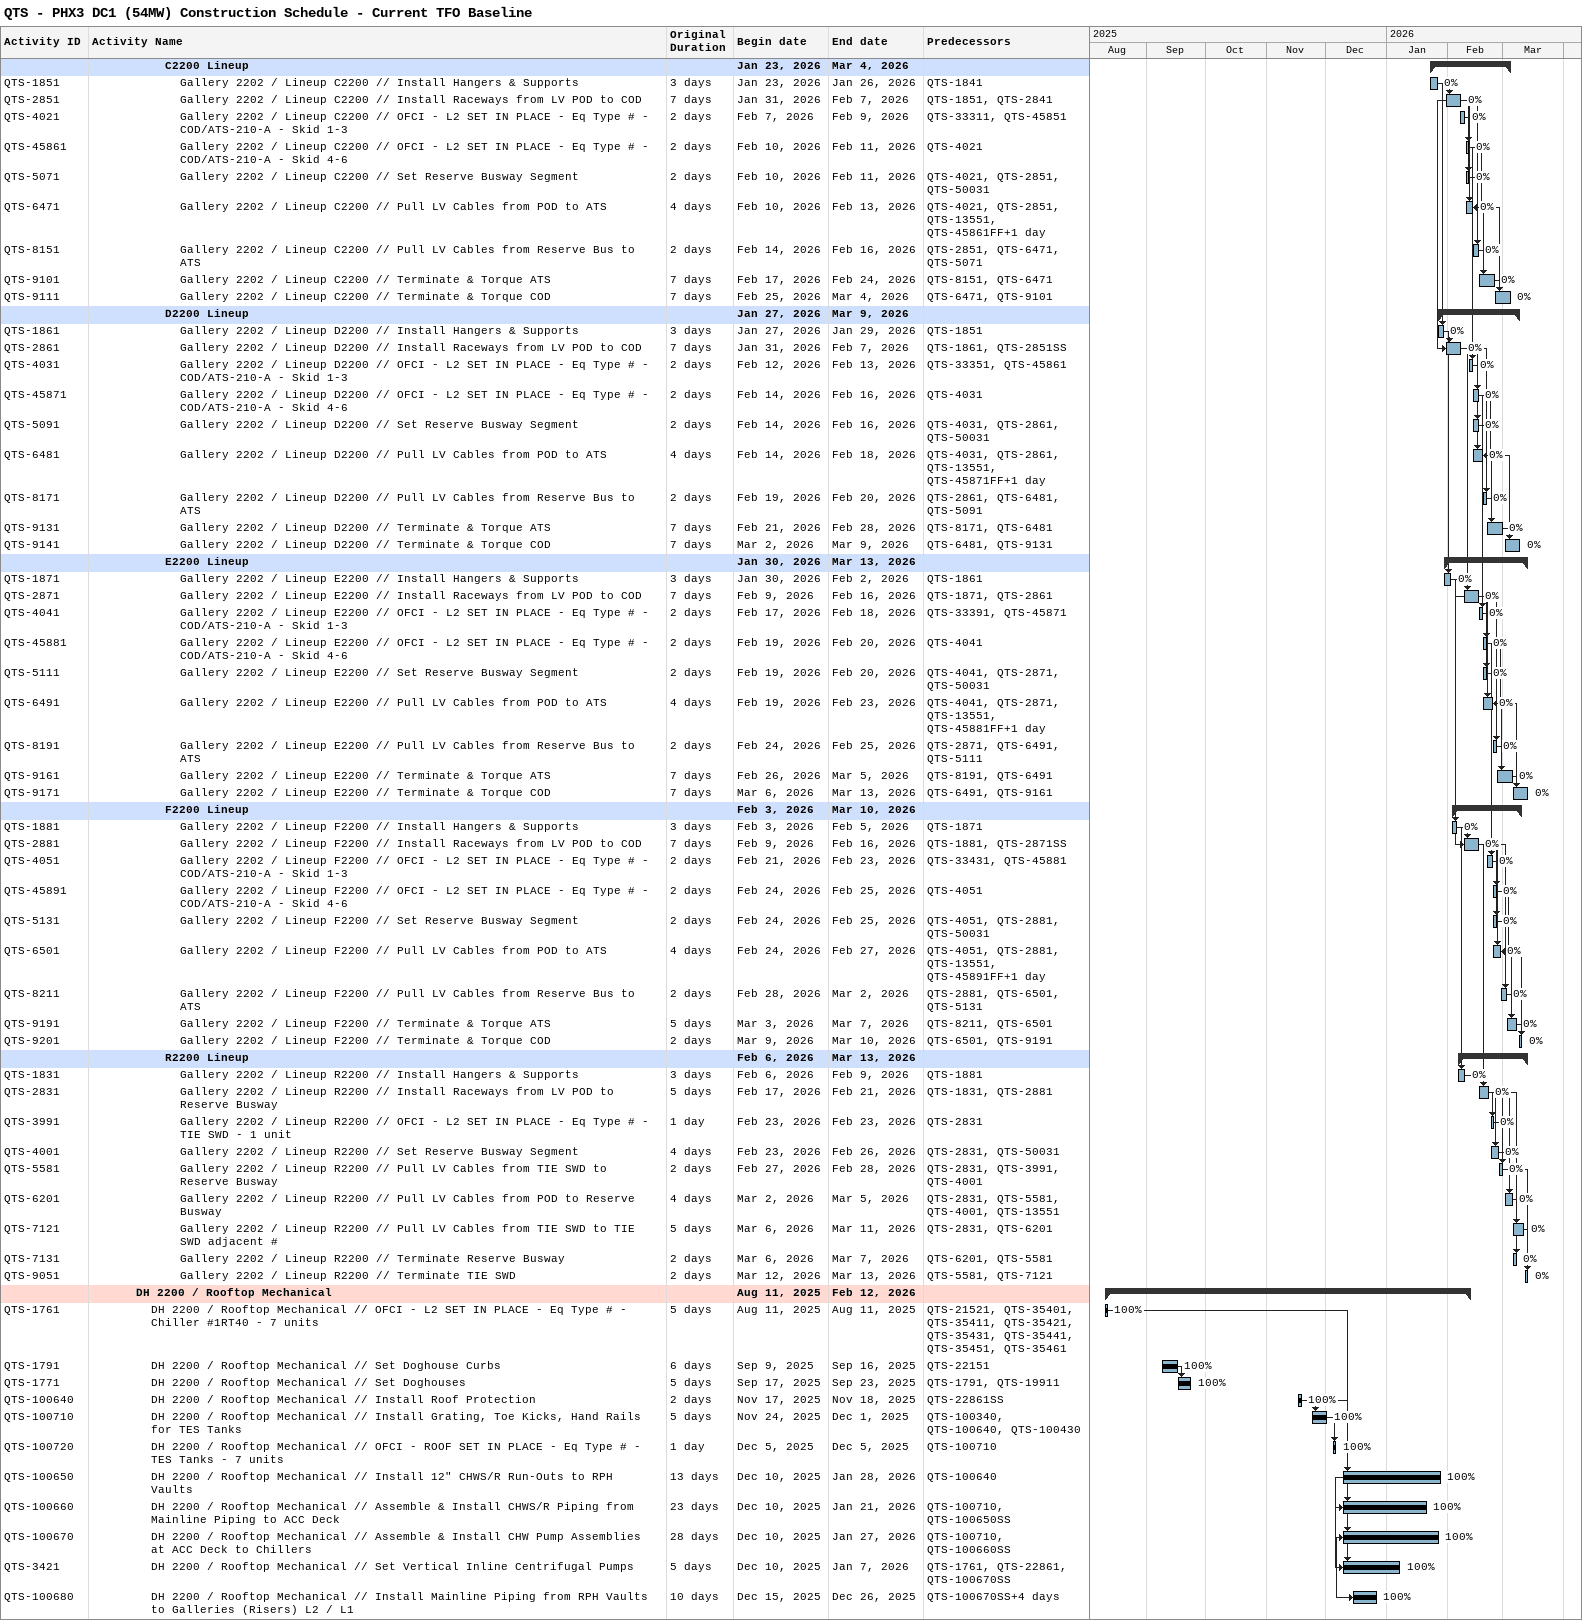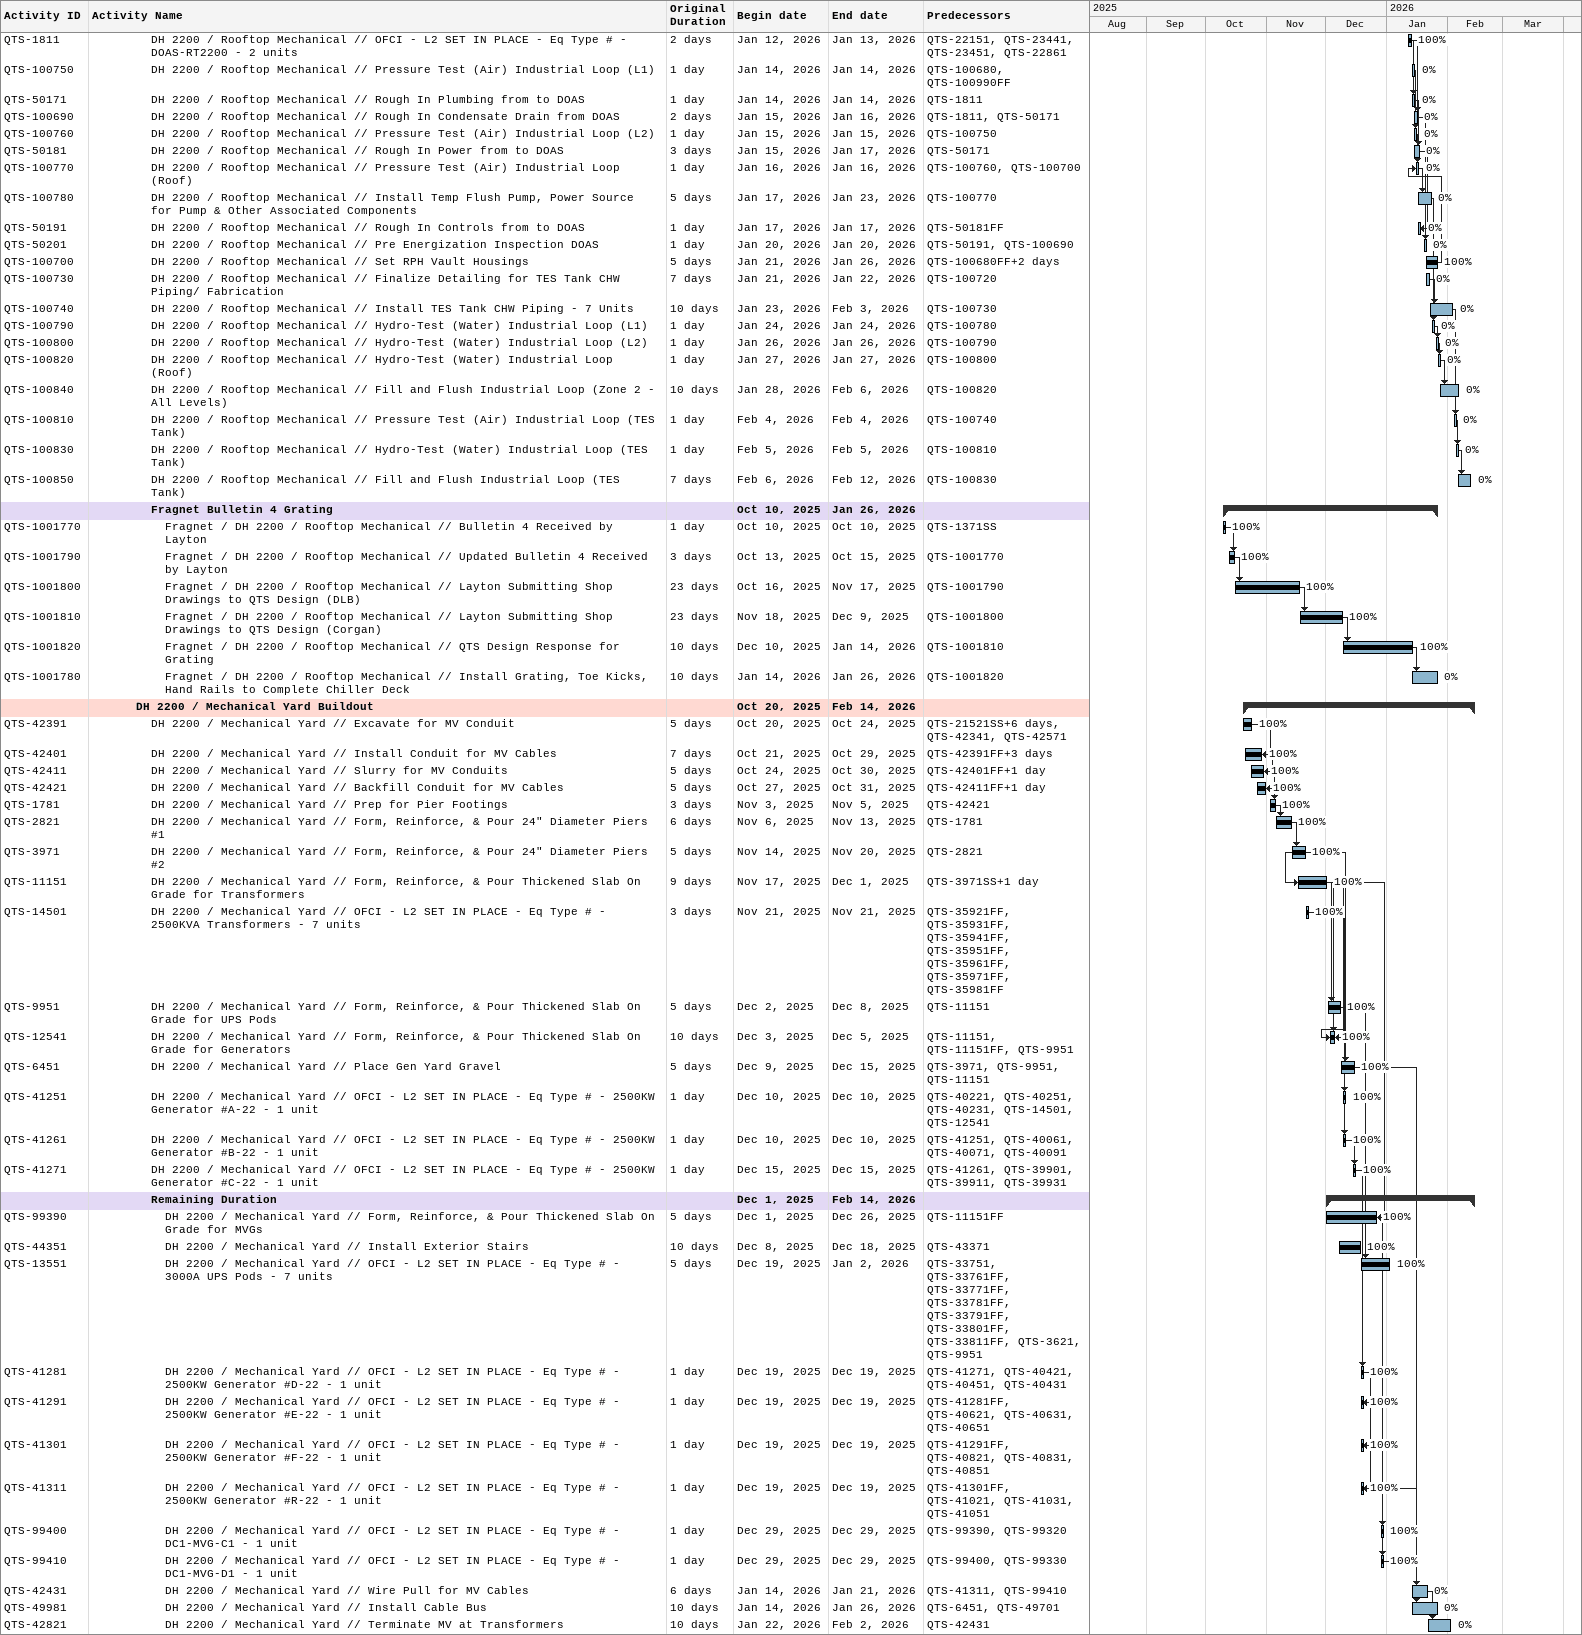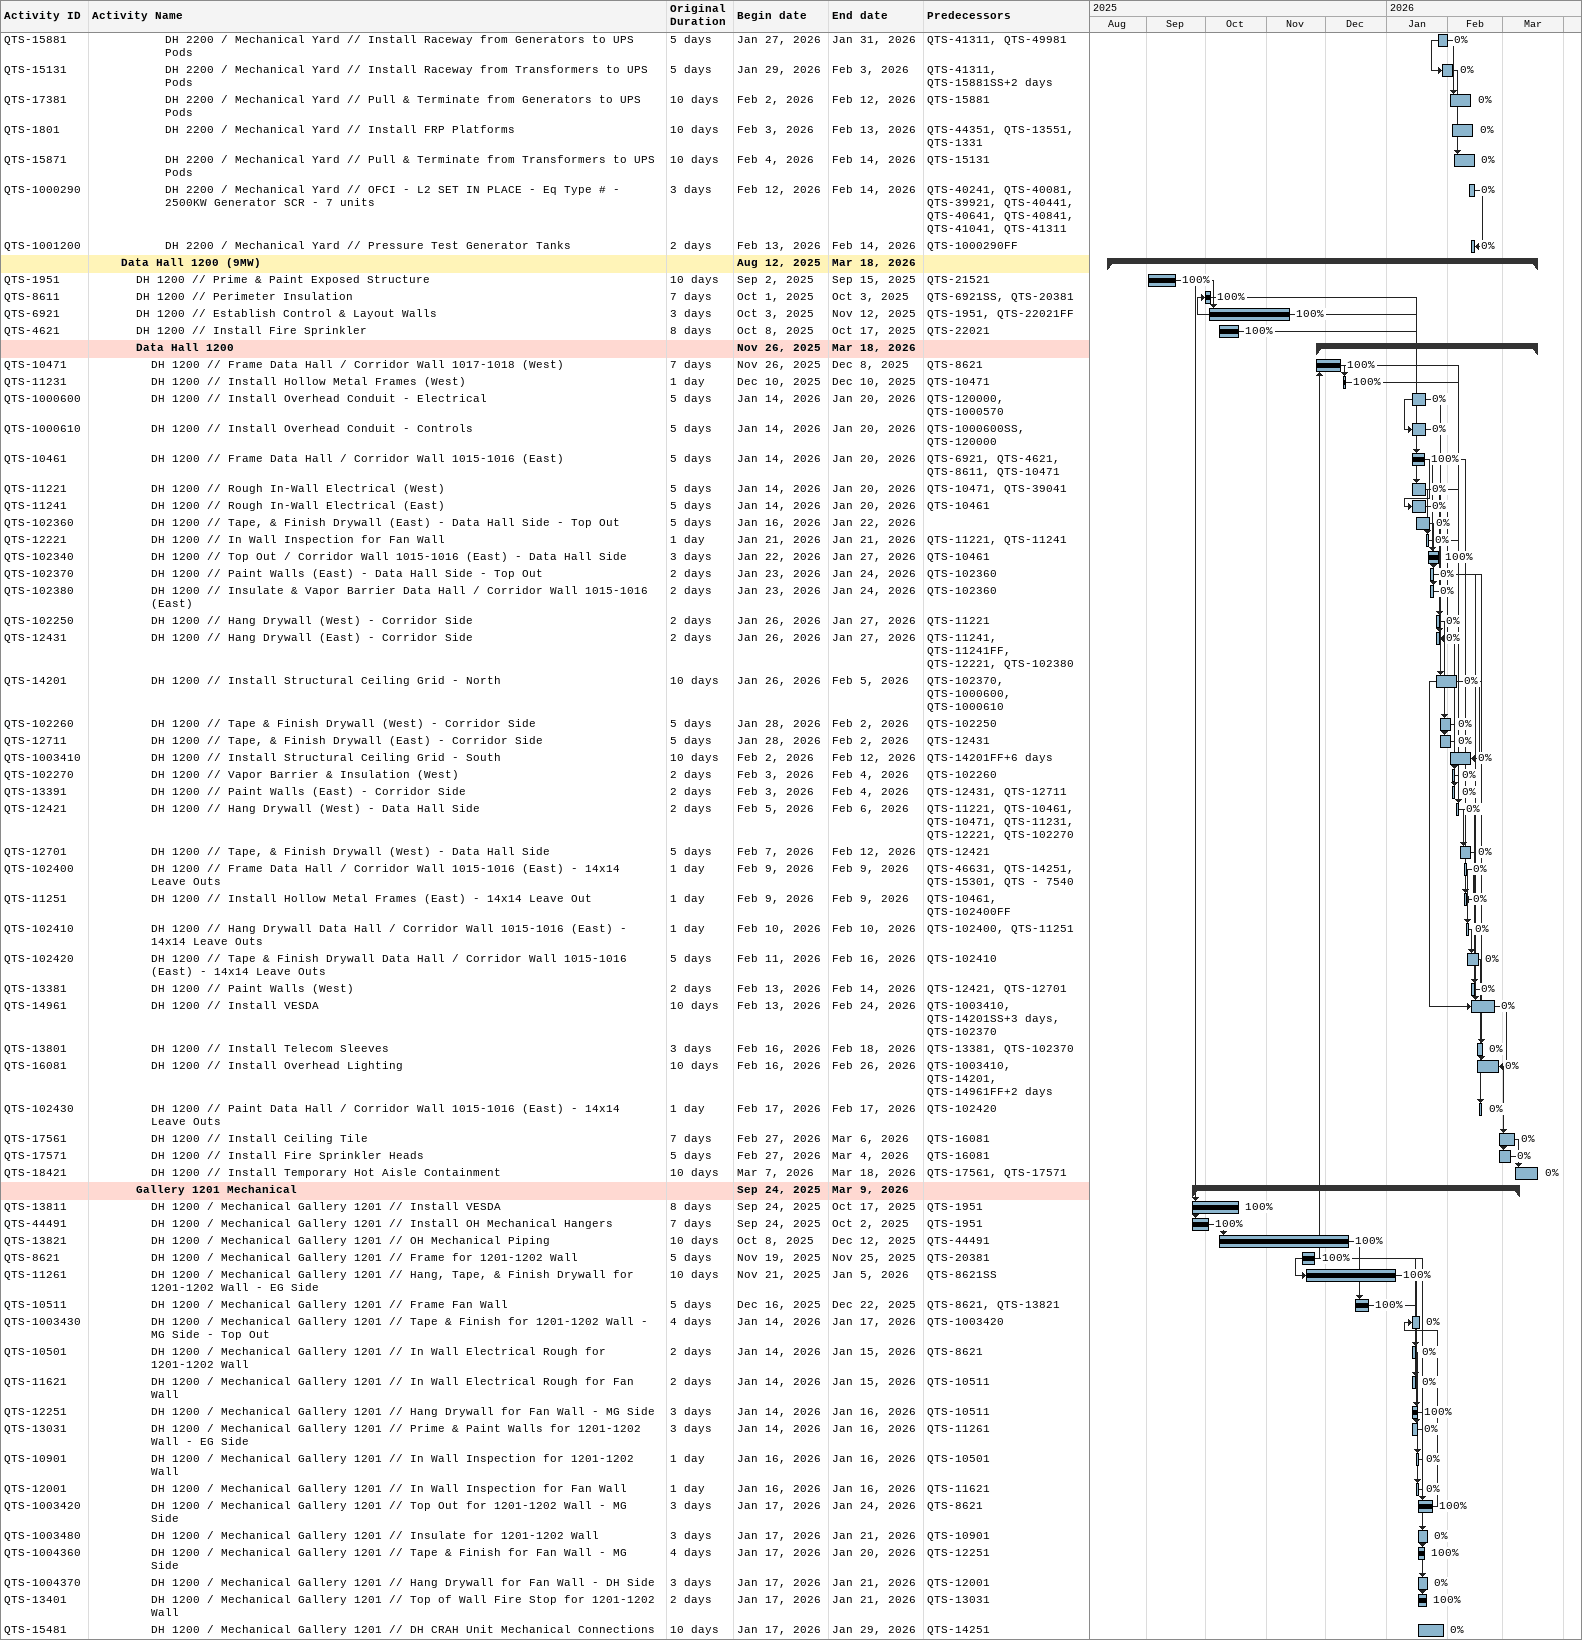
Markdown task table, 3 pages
QTS - PHX3 DC1 (54MW) Construction Schedule - Current TFO Baseline

| ID | Level | Task | Original duration | Start | Finish | Predecessors | % complete |
|---|---|---|---|---|---|---|---|
|  | 6 | **C2200 Lineup** |  | 2026-01-23 | 2026-03-04 |  |  |
| QTS-1851 | 7 | Gallery 2202 / Lineup C2200 // Install Hangers & Supports | 3d | 2026-01-23 | 2026-01-26 | QTS-1841 | 0 |
| QTS-2851 | 7 | Gallery 2202 / Lineup C2200 // Install Raceways from LV POD to COD | 7d | 2026-01-31 | 2026-02-07 | QTS-1851, QTS-2841 | 0 |
| QTS-4021 | 7 | Gallery 2202 / Lineup C2200 // OFCI - L2 SET IN PLACE - Eq Type # - COD/ATS-210-A - Skid 1-3 | 2d | 2026-02-07 | 2026-02-09 | QTS-33311, QTS-45851 | 0 |
| QTS-45861 | 7 | Gallery 2202 / Lineup C2200 // OFCI - L2 SET IN PLACE - Eq Type # - COD/ATS-210-A - Skid 4-6 | 2d | 2026-02-10 | 2026-02-11 | QTS-4021 | 0 |
| QTS-5071 | 7 | Gallery 2202 / Lineup C2200 // Set Reserve Busway Segment | 2d | 2026-02-10 | 2026-02-11 | QTS-4021, QTS-2851, QTS-50031 | 0 |
| QTS-6471 | 7 | Gallery 2202 / Lineup C2200 // Pull LV Cables from POD to ATS | 4d | 2026-02-10 | 2026-02-13 | QTS-4021, QTS-2851, QTS-13551, QTS-45861FF+1d | 0 |
| QTS-8151 | 7 | Gallery 2202 / Lineup C2200 // Pull LV Cables from Reserve Bus to ATS | 2d | 2026-02-14 | 2026-02-16 | QTS-2851, QTS-6471, QTS-5071 | 0 |
| QTS-9101 | 7 | Gallery 2202 / Lineup C2200 // Terminate & Torque ATS | 7d | 2026-02-17 | 2026-02-24 | QTS-8151, QTS-6471 | 0 |
| QTS-9111 | 7 | Gallery 2202 / Lineup C2200 // Terminate & Torque COD | 7d | 2026-02-25 | 2026-03-04 | QTS-6471, QTS-9101 | 0 |
|  | 6 | **D2200 Lineup** |  | 2026-01-27 | 2026-03-09 |  |  |
| QTS-1861 | 7 | Gallery 2202 / Lineup D2200 // Install Hangers & Supports | 3d | 2026-01-27 | 2026-01-29 | QTS-1851 | 0 |
| QTS-2861 | 7 | Gallery 2202 / Lineup D2200 // Install Raceways from LV POD to COD | 7d | 2026-01-31 | 2026-02-07 | QTS-1861, QTS-2851SS | 0 |
| QTS-4031 | 7 | Gallery 2202 / Lineup D2200 // OFCI - L2 SET IN PLACE - Eq Type # - COD/ATS-210-A - Skid 1-3 | 2d | 2026-02-12 | 2026-02-13 | QTS-33351, QTS-45861 | 0 |
| QTS-45871 | 7 | Gallery 2202 / Lineup D2200 // OFCI - L2 SET IN PLACE - Eq Type # - COD/ATS-210-A - Skid 4-6 | 2d | 2026-02-14 | 2026-02-16 | QTS-4031 | 0 |
| QTS-5091 | 7 | Gallery 2202 / Lineup D2200 // Set Reserve Busway Segment | 2d | 2026-02-14 | 2026-02-16 | QTS-4031, QTS-2861, QTS-50031 | 0 |
| QTS-6481 | 7 | Gallery 2202 / Lineup D2200 // Pull LV Cables from POD to ATS | 4d | 2026-02-14 | 2026-02-18 | QTS-4031, QTS-2861, QTS-13551, QTS-45871FF+1d | 0 |
| QTS-8171 | 7 | Gallery 2202 / Lineup D2200 // Pull LV Cables from Reserve Bus to ATS | 2d | 2026-02-19 | 2026-02-20 | QTS-2861, QTS-6481, QTS-5091 | 0 |
| QTS-9131 | 7 | Gallery 2202 / Lineup D2200 // Terminate & Torque ATS | 7d | 2026-02-21 | 2026-02-28 | QTS-8171, QTS-6481 | 0 |
| QTS-9141 | 7 | Gallery 2202 / Lineup D2200 // Terminate & Torque COD | 7d | 2026-03-02 | 2026-03-09 | QTS-6481, QTS-9131 | 0 |
|  | 6 | **E2200 Lineup** |  | 2026-01-30 | 2026-03-13 |  |  |
| QTS-1871 | 7 | Gallery 2202 / Lineup E2200 // Install Hangers & Supports | 3d | 2026-01-30 | 2026-02-02 | QTS-1861 | 0 |
| QTS-2871 | 7 | Gallery 2202 / Lineup E2200 // Install Raceways from LV POD to COD | 7d | 2026-02-09 | 2026-02-16 | QTS-1871, QTS-2861 | 0 |
| QTS-4041 | 7 | Gallery 2202 / Lineup E2200 // OFCI - L2 SET IN PLACE - Eq Type # - COD/ATS-210-A - Skid 1-3 | 2d | 2026-02-17 | 2026-02-18 | QTS-33391, QTS-45871 | 0 |
| QTS-45881 | 7 | Gallery 2202 / Lineup E2200 // OFCI - L2 SET IN PLACE - Eq Type # - COD/ATS-210-A - Skid 4-6 | 2d | 2026-02-19 | 2026-02-20 | QTS-4041 | 0 |
| QTS-5111 | 7 | Gallery 2202 / Lineup E2200 // Set Reserve Busway Segment | 2d | 2026-02-19 | 2026-02-20 | QTS-4041, QTS-2871, QTS-50031 | 0 |
| QTS-6491 | 7 | Gallery 2202 / Lineup E2200 // Pull LV Cables from POD to ATS | 4d | 2026-02-19 | 2026-02-23 | QTS-4041, QTS-2871, QTS-13551, QTS-45881FF+1d | 0 |
| QTS-8191 | 7 | Gallery 2202 / Lineup E2200 // Pull LV Cables from Reserve Bus to ATS | 2d | 2026-02-24 | 2026-02-25 | QTS-2871, QTS-6491, QTS-5111 | 0 |
| QTS-9161 | 7 | Gallery 2202 / Lineup E2200 // Terminate & Torque ATS | 7d | 2026-02-26 | 2026-03-05 | QTS-8191, QTS-6491 | 0 |
| QTS-9171 | 7 | Gallery 2202 / Lineup E2200 // Terminate & Torque COD | 7d | 2026-03-06 | 2026-03-13 | QTS-6491, QTS-9161 | 0 |
|  | 6 | **F2200 Lineup** |  | 2026-02-03 | 2026-03-10 |  |  |
| QTS-1881 | 7 | Gallery 2202 / Lineup F2200 // Install Hangers & Supports | 3d | 2026-02-03 | 2026-02-05 | QTS-1871 | 0 |
| QTS-2881 | 7 | Gallery 2202 / Lineup F2200 // Install Raceways from LV POD to COD | 7d | 2026-02-09 | 2026-02-16 | QTS-1881, QTS-2871SS | 0 |
| QTS-4051 | 7 | Gallery 2202 / Lineup F2200 // OFCI - L2 SET IN PLACE - Eq Type # - COD/ATS-210-A - Skid 1-3 | 2d | 2026-02-21 | 2026-02-23 | QTS-33431, QTS-45881 | 0 |
| QTS-45891 | 7 | Gallery 2202 / Lineup F2200 // OFCI - L2 SET IN PLACE - Eq Type # - COD/ATS-210-A - Skid 4-6 | 2d | 2026-02-24 | 2026-02-25 | QTS-4051 | 0 |
| QTS-5131 | 7 | Gallery 2202 / Lineup F2200 // Set Reserve Busway Segment | 2d | 2026-02-24 | 2026-02-25 | QTS-4051, QTS-2881, QTS-50031 | 0 |
| QTS-6501 | 7 | Gallery 2202 / Lineup F2200 // Pull LV Cables from POD to ATS | 4d | 2026-02-24 | 2026-02-27 | QTS-4051, QTS-2881, QTS-13551, QTS-45891FF+1d | 0 |
| QTS-8211 | 7 | Gallery 2202 / Lineup F2200 // Pull LV Cables from Reserve Bus to ATS | 2d | 2026-02-28 | 2026-03-02 | QTS-2881, QTS-6501, QTS-5131 | 0 |
| QTS-9191 | 7 | Gallery 2202 / Lineup F2200 // Terminate & Torque ATS | 5d | 2026-03-03 | 2026-03-07 | QTS-8211, QTS-6501 | 0 |
| QTS-9201 | 7 | Gallery 2202 / Lineup F2200 // Terminate & Torque COD | 2d | 2026-03-09 | 2026-03-10 | QTS-6501, QTS-9191 | 0 |
|  | 6 | **R2200 Lineup** |  | 2026-02-06 | 2026-03-13 |  |  |
| QTS-1831 | 7 | Gallery 2202 / Lineup R2200 // Install Hangers & Supports | 3d | 2026-02-06 | 2026-02-09 | QTS-1881 | 0 |
| QTS-2831 | 7 | Gallery 2202 / Lineup R2200 // Install Raceways from LV POD to Reserve Busway | 5d | 2026-02-17 | 2026-02-21 | QTS-1831, QTS-2881 | 0 |
| QTS-3991 | 7 | Gallery 2202 / Lineup R2200 // OFCI - L2 SET IN PLACE - Eq Type # - TIE SWD - 1 unit | 1d | 2026-02-23 | 2026-02-23 | QTS-2831 | 0 |
| QTS-4001 | 7 | Gallery 2202 / Lineup R2200 // Set Reserve Busway Segment | 4d | 2026-02-23 | 2026-02-26 | QTS-2831, QTS-50031 | 0 |
| QTS-5581 | 7 | Gallery 2202 / Lineup R2200 // Pull LV Cables from TIE SWD to Reserve Busway | 2d | 2026-02-27 | 2026-02-28 | QTS-2831, QTS-3991, QTS-4001 | 0 |
| QTS-6201 | 7 | Gallery 2202 / Lineup R2200 // Pull LV Cables from POD to Reserve Busway | 4d | 2026-03-02 | 2026-03-05 | QTS-2831, QTS-5581, QTS-4001, QTS-13551 | 0 |
| QTS-7121 | 7 | Gallery 2202 / Lineup R2200 // Pull LV Cables from TIE SWD to TIE SWD adjacent # | 5d | 2026-03-06 | 2026-03-11 | QTS-2831, QTS-6201 | 0 |
| QTS-7131 | 7 | Gallery 2202 / Lineup R2200 // Terminate Reserve Busway | 2d | 2026-03-06 | 2026-03-07 | QTS-6201, QTS-5581 | 0 |
| QTS-9051 | 7 | Gallery 2202 / Lineup R2200 // Terminate TIE SWD | 2d | 2026-03-12 | 2026-03-13 | QTS-5581, QTS-7121 | 0 |
|  | 4 | **DH 2200 / Rooftop Mechanical** |  | 2025-08-11 | 2026-02-12 |  |  |
| QTS-1761 | 5 | DH 2200 / Rooftop Mechanical // OFCI - L2 SET IN PLACE - Eq Type # - Chiller #1RT40 - 7 units | 5d | 2025-08-11 | 2025-08-11 | QTS-21521, QTS-35401, QTS-35411, QTS-35421, QTS-35431, QTS-35441, QTS-35451, QTS-35461 | 100 |
| QTS-1791 | 5 | DH 2200 / Rooftop Mechanical // Set Doghouse Curbs | 6d | 2025-09-09 | 2025-09-16 | QTS-22151 | 100 |
| QTS-1771 | 5 | DH 2200 / Rooftop Mechanical // Set Doghouses | 5d | 2025-09-17 | 2025-09-23 | QTS-1791, QTS-19911 | 100 |
| QTS-100640 | 5 | DH 2200 / Rooftop Mechanical // Install Roof Protection | 2d | 2025-11-17 | 2025-11-18 | QTS-22861SS | 100 |
| QTS-100710 | 5 | DH 2200 / Rooftop Mechanical // Install Grating, Toe Kicks, Hand Rails for TES Tanks | 5d | 2025-11-24 | 2025-12-01 | QTS-100340, QTS-100640, QTS-100430 | 100 |
| QTS-100720 | 5 | DH 2200 / Rooftop Mechanical // OFCI - ROOF SET IN PLACE - Eq Type # - TES Tanks - 7 units | 1d | 2025-12-05 | 2025-12-05 | QTS-100710 | 100 |
| QTS-100650 | 5 | DH 2200 / Rooftop Mechanical // Install 12" CHWS/R Run-Outs to RPH Vaults | 13d | 2025-12-10 | 2026-01-28 | QTS-100640 | 100 |
| QTS-100660 | 5 | DH 2200 / Rooftop Mechanical // Assemble & Install CHWS/R Piping from Mainline Piping to ACC Deck | 23d | 2025-12-10 | 2026-01-21 | QTS-100710, QTS-100650SS | 100 |
| QTS-100670 | 5 | DH 2200 / Rooftop Mechanical // Assemble & Install CHW Pump Assemblies at ACC Deck to Chillers | 28d | 2025-12-10 | 2026-01-27 | QTS-100710, QTS-100660SS | 100 |
| QTS-3421 | 5 | DH 2200 / Rooftop Mechanical // Set Vertical Inline Centrifugal Pumps | 5d | 2025-12-10 | 2026-01-07 | QTS-1761, QTS-22861, QTS-100670SS | 100 |
| QTS-100680 | 5 | DH 2200 / Rooftop Mechanical // Install Mainline Piping from RPH Vaults to Galleries (Risers) L2 / L1 | 10d | 2025-12-15 | 2025-12-26 | QTS-100670SS+4d | 100 |
| QTS-1811 | 5 | DH 2200 / Rooftop Mechanical // OFCI - L2 SET IN PLACE - Eq Type # - DOAS-RT2200 - 2 units | 2d | 2026-01-12 | 2026-01-13 | QTS-22151, QTS-23441, QTS-23451, QTS-22861 | 100 |
| QTS-100750 | 5 | DH 2200 / Rooftop Mechanical // Pressure Test (Air) Industrial Loop (L1) | 1d | 2026-01-14 | 2026-01-14 | QTS-100680, QTS-100990FF | 0 |
| QTS-50171 | 5 | DH 2200 / Rooftop Mechanical // Rough In Plumbing from to DOAS | 1d | 2026-01-14 | 2026-01-14 | QTS-1811 | 0 |
| QTS-100690 | 5 | DH 2200 / Rooftop Mechanical // Rough In Condensate Drain from DOAS | 2d | 2026-01-15 | 2026-01-16 | QTS-1811, QTS-50171 | 0 |
| QTS-100760 | 5 | DH 2200 / Rooftop Mechanical // Pressure Test (Air) Industrial Loop (L2) | 1d | 2026-01-15 | 2026-01-15 | QTS-100750 | 0 |
| QTS-50181 | 5 | DH 2200 / Rooftop Mechanical // Rough In Power from to DOAS | 3d | 2026-01-15 | 2026-01-17 | QTS-50171 | 0 |
| QTS-100770 | 5 | DH 2200 / Rooftop Mechanical // Pressure Test (Air) Industrial Loop (Roof) | 1d | 2026-01-16 | 2026-01-16 | QTS-100760, QTS-100700 | 0 |
| QTS-100780 | 5 | DH 2200 / Rooftop Mechanical // Install Temp Flush Pump, Power Source for Pump & Other Associated Components | 5d | 2026-01-17 | 2026-01-23 | QTS-100770 | 0 |
| QTS-50191 | 5 | DH 2200 / Rooftop Mechanical // Rough In Controls from to DOAS | 1d | 2026-01-17 | 2026-01-17 | QTS-50181FF | 0 |
| QTS-50201 | 5 | DH 2200 / Rooftop Mechanical // Pre Energization Inspection DOAS | 1d | 2026-01-20 | 2026-01-20 | QTS-50191, QTS-100690 | 0 |
| QTS-100700 | 5 | DH 2200 / Rooftop Mechanical // Set RPH Vault Housings | 5d | 2026-01-21 | 2026-01-26 | QTS-100680FF+2d | 100 |
| QTS-100730 | 5 | DH 2200 / Rooftop Mechanical // Finalize Detailing for TES Tank CHW Piping/ Fabrication | 7d | 2026-01-21 | 2026-01-22 | QTS-100720 | 0 |
| QTS-100740 | 5 | DH 2200 / Rooftop Mechanical // Install TES Tank CHW Piping - 7 Units | 10d | 2026-01-23 | 2026-02-03 | QTS-100730 | 0 |
| QTS-100790 | 5 | DH 2200 / Rooftop Mechanical // Hydro-Test (Water) Industrial Loop (L1) | 1d | 2026-01-24 | 2026-01-24 | QTS-100780 | 0 |
| QTS-100800 | 5 | DH 2200 / Rooftop Mechanical // Hydro-Test (Water) Industrial Loop (L2) | 1d | 2026-01-26 | 2026-01-26 | QTS-100790 | 0 |
| QTS-100820 | 5 | DH 2200 / Rooftop Mechanical // Hydro-Test (Water) Industrial Loop (Roof) | 1d | 2026-01-27 | 2026-01-27 | QTS-100800 | 0 |
| QTS-100840 | 5 | DH 2200 / Rooftop Mechanical // Fill and Flush Industrial Loop (Zone 2 - All Levels) | 10d | 2026-01-28 | 2026-02-06 | QTS-100820 | 0 |
| QTS-100810 | 5 | DH 2200 / Rooftop Mechanical // Pressure Test (Air) Industrial Loop (TES Tank) | 1d | 2026-02-04 | 2026-02-04 | QTS-100740 | 0 |
| QTS-100830 | 5 | DH 2200 / Rooftop Mechanical // Hydro-Test (Water) Industrial Loop (TES Tank) | 1d | 2026-02-05 | 2026-02-05 | QTS-100810 | 0 |
| QTS-100850 | 5 | DH 2200 / Rooftop Mechanical // Fill and Flush Industrial Loop (TES Tank) | 7d | 2026-02-06 | 2026-02-12 | QTS-100830 | 0 |
|  | 5 | **Fragnet Bulletin 4 Grating** |  | 2025-10-10 | 2026-01-26 |  |  |
| QTS-1001770 | 6 | Fragnet / DH 2200 / Rooftop Mechanical // Bulletin 4 Received by Layton | 1d | 2025-10-10 | 2025-10-10 | QTS-1371SS | 100 |
| QTS-1001790 | 6 | Fragnet / DH 2200 / Rooftop Mechanical // Updated Bulletin 4 Received by Layton | 3d | 2025-10-13 | 2025-10-15 | QTS-1001770 | 100 |
| QTS-1001800 | 6 | Fragnet / DH 2200 / Rooftop Mechanical // Layton Submitting Shop Drawings to QTS Design (DLB) | 23d | 2025-10-16 | 2025-11-17 | QTS-1001790 | 100 |
| QTS-1001810 | 6 | Fragnet / DH 2200 / Rooftop Mechanical // Layton Submitting Shop Drawings to QTS Design (Corgan) | 23d | 2025-11-18 | 2025-12-09 | QTS-1001800 | 100 |
| QTS-1001820 | 6 | Fragnet / DH 2200 / Rooftop Mechanical // QTS Design Response for Grating | 10d | 2025-12-10 | 2026-01-14 | QTS-1001810 | 100 |
| QTS-1001780 | 6 | Fragnet / DH 2200 / Rooftop Mechanical // Install Grating, Toe Kicks, Hand Rails to Complete Chiller Deck | 10d | 2026-01-14 | 2026-01-26 | QTS-1001820 | 0 |
|  | 4 | **DH 2200 / Mechanical Yard Buildout** |  | 2025-10-20 | 2026-02-14 |  |  |
| QTS-42391 | 5 | DH 2200 / Mechanical Yard // Excavate for MV Conduit | 5d | 2025-10-20 | 2025-10-24 | QTS-21521SS+6d, QTS-42341, QTS-42571 | 100 |
| QTS-42401 | 5 | DH 2200 / Mechanical Yard // Install Conduit for MV Cables | 7d | 2025-10-21 | 2025-10-29 | QTS-42391FF+3d | 100 |
| QTS-42411 | 5 | DH 2200 / Mechanical Yard // Slurry for MV Conduits | 5d | 2025-10-24 | 2025-10-30 | QTS-42401FF+1d | 100 |
| QTS-42421 | 5 | DH 2200 / Mechanical Yard // Backfill Conduit for MV Cables | 5d | 2025-10-27 | 2025-10-31 | QTS-42411FF+1d | 100 |
| QTS-1781 | 5 | DH 2200 / Mechanical Yard // Prep for Pier Footings | 3d | 2025-11-03 | 2025-11-05 | QTS-42421 | 100 |
| QTS-2821 | 5 | DH 2200 / Mechanical Yard // Form, Reinforce, & Pour 24" Diameter Piers #1 | 6d | 2025-11-06 | 2025-11-13 | QTS-1781 | 100 |
| QTS-3971 | 5 | DH 2200 / Mechanical Yard // Form, Reinforce, & Pour 24" Diameter Piers #2 | 5d | 2025-11-14 | 2025-11-20 | QTS-2821 | 100 |
| QTS-11151 | 5 | DH 2200 / Mechanical Yard // Form, Reinforce, & Pour Thickened Slab On Grade for Transformers | 9d | 2025-11-17 | 2025-12-01 | QTS-3971SS+1d | 100 |
| QTS-14501 | 5 | DH 2200 / Mechanical Yard // OFCI - L2 SET IN PLACE - Eq Type # - 2500KVA Transformers - 7 units | 3d | 2025-11-21 | 2025-11-21 | QTS-35921FF, QTS-35931FF, QTS-35941FF, QTS-35951FF, QTS-35961FF, QTS-35971FF, QTS-35981FF | 100 |
| QTS-9951 | 5 | DH 2200 / Mechanical Yard // Form, Reinforce, & Pour Thickened Slab On Grade for UPS Pods | 5d | 2025-12-02 | 2025-12-08 | QTS-11151 | 100 |
| QTS-12541 | 5 | DH 2200 / Mechanical Yard // Form, Reinforce, & Pour Thickened Slab On Grade for Generators | 10d | 2025-12-03 | 2025-12-05 | QTS-11151, QTS-11151FF, QTS-9951 | 100 |
| QTS-6451 | 5 | DH 2200 / Mechanical Yard // Place Gen Yard Gravel | 5d | 2025-12-09 | 2025-12-15 | QTS-3971, QTS-9951, QTS-11151 | 100 |
| QTS-41251 | 5 | DH 2200 / Mechanical Yard // OFCI - L2 SET IN PLACE - Eq Type # - 2500KW Generator #A-22 - 1 unit | 1d | 2025-12-10 | 2025-12-10 | QTS-40221, QTS-40251, QTS-40231, QTS-14501, QTS-12541 | 100 |
| QTS-41261 | 5 | DH 2200 / Mechanical Yard // OFCI - L2 SET IN PLACE - Eq Type # - 2500KW Generator #B-22 - 1 unit | 1d | 2025-12-10 | 2025-12-10 | QTS-41251, QTS-40061, QTS-40071, QTS-40091 | 100 |
| QTS-41271 | 5 | DH 2200 / Mechanical Yard // OFCI - L2 SET IN PLACE - Eq Type # - 2500KW Generator #C-22 - 1 unit | 1d | 2025-12-15 | 2025-12-15 | QTS-41261, QTS-39901, QTS-39911, QTS-39931 | 100 |
|  | 5 | **Remaining Duration** |  | 2025-12-01 | 2026-02-14 |  |  |
| QTS-99390 | 6 | DH 2200 / Mechanical Yard // Form, Reinforce, & Pour Thickened Slab On Grade for MVGs | 5d | 2025-12-01 | 2025-12-26 | QTS-11151FF | 100 |
| QTS-44351 | 6 | DH 2200 / Mechanical Yard // Install Exterior Stairs | 10d | 2025-12-08 | 2025-12-18 | QTS-43371 | 100 |
| QTS-13551 | 6 | DH 2200 / Mechanical Yard // OFCI - L2 SET IN PLACE - Eq Type # - 3000A UPS Pods - 7 units | 5d | 2025-12-19 | 2026-01-02 | QTS-33751, QTS-33761FF, QTS-33771FF, QTS-33781FF, QTS-33791FF, QTS-33801FF, QTS-33811FF, QTS-3621, QTS-9951 | 100 |
| QTS-41281 | 6 | DH 2200 / Mechanical Yard // OFCI - L2 SET IN PLACE - Eq Type # - 2500KW Generator #D-22 - 1 unit | 1d | 2025-12-19 | 2025-12-19 | QTS-41271, QTS-40421, QTS-40451, QTS-40431 | 100 |
| QTS-41291 | 6 | DH 2200 / Mechanical Yard // OFCI - L2 SET IN PLACE - Eq Type # - 2500KW Generator #E-22 - 1 unit | 1d | 2025-12-19 | 2025-12-19 | QTS-41281FF, QTS-40621, QTS-40631, QTS-40651 | 100 |
| QTS-41301 | 6 | DH 2200 / Mechanical Yard // OFCI - L2 SET IN PLACE - Eq Type # - 2500KW Generator #F-22 - 1 unit | 1d | 2025-12-19 | 2025-12-19 | QTS-41291FF, QTS-40821, QTS-40831, QTS-40851 | 100 |
| QTS-41311 | 6 | DH 2200 / Mechanical Yard // OFCI - L2 SET IN PLACE - Eq Type # - 2500KW Generator #R-22 - 1 unit | 1d | 2025-12-19 | 2025-12-19 | QTS-41301FF, QTS-41021, QTS-41031, QTS-41051 | 100 |
| QTS-99400 | 6 | DH 2200 / Mechanical Yard // OFCI - L2 SET IN PLACE - Eq Type # - DC1-MVG-C1 - 1 unit | 1d | 2025-12-29 | 2025-12-29 | QTS-99390, QTS-99320 | 100 |
| QTS-99410 | 6 | DH 2200 / Mechanical Yard // OFCI - L2 SET IN PLACE - Eq Type # - DC1-MVG-D1 - 1 unit | 1d | 2025-12-29 | 2025-12-29 | QTS-99400, QTS-99330 | 100 |
| QTS-42431 | 6 | DH 2200 / Mechanical Yard // Wire Pull for MV Cables | 6d | 2026-01-14 | 2026-01-21 | QTS-41311, QTS-99410 | 0 |
| QTS-49981 | 6 | DH 2200 / Mechanical Yard // Install Cable Bus | 10d | 2026-01-14 | 2026-01-26 | QTS-6451, QTS-49701 | 0 |
| QTS-42821 | 6 | DH 2200 / Mechanical Yard // Terminate MV at Transformers | 10d | 2026-01-22 | 2026-02-02 | QTS-42431 | 0 |
| QTS-15881 | 6 | DH 2200 / Mechanical Yard // Install Raceway from Generators to UPS Pods | 5d | 2026-01-27 | 2026-01-31 | QTS-41311, QTS-49981 | 0 |
| QTS-15131 | 6 | DH 2200 / Mechanical Yard // Install Raceway from Transformers to UPS Pods | 5d | 2026-01-29 | 2026-02-03 | QTS-41311, QTS-15881SS+2d | 0 |
| QTS-17381 | 6 | DH 2200 / Mechanical Yard // Pull & Terminate from Generators to UPS Pods | 10d | 2026-02-02 | 2026-02-12 | QTS-15881 | 0 |
| QTS-1801 | 6 | DH 2200 / Mechanical Yard // Install FRP Platforms | 10d | 2026-02-03 | 2026-02-13 | QTS-44351, QTS-13551, QTS-1331 | 0 |
| QTS-15871 | 6 | DH 2200 / Mechanical Yard // Pull & Terminate from Transformers to UPS Pods | 10d | 2026-02-04 | 2026-02-14 | QTS-15131 | 0 |
| QTS-1000290 | 6 | DH 2200 / Mechanical Yard // OFCI - L2 SET IN PLACE - Eq Type # - 2500KW Generator SCR - 7 units | 3d | 2026-02-12 | 2026-02-14 | QTS-40241, QTS-40081, QTS-39921, QTS-40441, QTS-40641, QTS-40841, QTS-41041, QTS-41311 | 0 |
| QTS-1001200 | 6 | DH 2200 / Mechanical Yard // Pressure Test Generator Tanks | 2d | 2026-02-13 | 2026-02-14 | QTS-1000290FF | 0 |
|  | 3 | **Data Hall 1200 (9MW)** |  | 2025-08-12 | 2026-03-18 |  |  |
| QTS-1951 | 4 | DH 1200 // Prime & Paint Exposed Structure | 10d | 2025-09-02 | 2025-09-15 | QTS-21521 | 100 |
| QTS-8611 | 4 | DH 1200 // Perimeter Insulation | 7d | 2025-10-01 | 2025-10-03 | QTS-6921SS, QTS-20381 | 100 |
| QTS-6921 | 4 | DH 1200 // Establish Control & Layout Walls | 3d | 2025-10-03 | 2025-11-12 | QTS-1951, QTS-22021FF | 100 |
| QTS-4621 | 4 | DH 1200 // Install Fire Sprinkler | 8d | 2025-10-08 | 2025-10-17 | QTS-22021 | 100 |
|  | 4 | **Data Hall 1200** |  | 2025-11-26 | 2026-03-18 |  |  |
| QTS-10471 | 5 | DH 1200 // Frame Data Hall / Corridor Wall 1017-1018 (West) | 7d | 2025-11-26 | 2025-12-08 | QTS-8621 | 100 |
| QTS-11231 | 5 | DH 1200 // Install Hollow Metal Frames (West) | 1d | 2025-12-10 | 2025-12-10 | QTS-10471 | 100 |
| QTS-1000600 | 5 | DH 1200 // Install Overhead Conduit - Electrical | 5d | 2026-01-14 | 2026-01-20 | QTS-120000, QTS-1000570 | 0 |
| QTS-1000610 | 5 | DH 1200 // Install Overhead Conduit - Controls | 5d | 2026-01-14 | 2026-01-20 | QTS-1000600SS, QTS-120000 | 0 |
| QTS-10461 | 5 | DH 1200 // Frame Data Hall / Corridor Wall 1015-1016 (East) | 5d | 2026-01-14 | 2026-01-20 | QTS-6921, QTS-4621, QTS-8611, QTS-10471 | 100 |
| QTS-11221 | 5 | DH 1200 // Rough In-Wall Electrical (West) | 5d | 2026-01-14 | 2026-01-20 | QTS-10471, QTS-39041 | 0 |
| QTS-11241 | 5 | DH 1200 // Rough In-Wall Electrical (East) | 5d | 2026-01-14 | 2026-01-20 | QTS-10461 | 0 |
| QTS-102360 | 5 | DH 1200 // Tape, & Finish Drywall (East) - Data Hall Side - Top Out | 5d | 2026-01-16 | 2026-01-22 |  | 0 |
| QTS-12221 | 5 | DH 1200 // In Wall Inspection for Fan Wall | 1d | 2026-01-21 | 2026-01-21 | QTS-11221, QTS-11241 | 0 |
| QTS-102340 | 5 | DH 1200 // Top Out / Corridor Wall 1015-1016 (East) - Data Hall Side | 3d | 2026-01-22 | 2026-01-27 | QTS-10461 | 100 |
| QTS-102370 | 5 | DH 1200 // Paint Walls (East) - Data Hall Side - Top Out | 2d | 2026-01-23 | 2026-01-24 | QTS-102360 | 0 |
| QTS-102380 | 5 | DH 1200 // Insulate & Vapor Barrier Data Hall / Corridor Wall 1015-1016 (East) | 2d | 2026-01-23 | 2026-01-24 | QTS-102360 | 0 |
| QTS-102250 | 5 | DH 1200 // Hang Drywall (West) - Corridor Side | 2d | 2026-01-26 | 2026-01-27 | QTS-11221 | 0 |
| QTS-12431 | 5 | DH 1200 // Hang Drywall (East) - Corridor Side | 2d | 2026-01-26 | 2026-01-27 | QTS-11241, QTS-11241FF, QTS-12221, QTS-102380 | 0 |
| QTS-14201 | 5 | DH 1200 // Install Structural Ceiling Grid - North | 10d | 2026-01-26 | 2026-02-05 | QTS-102370, QTS-1000600, QTS-1000610 | 0 |
| QTS-102260 | 5 | DH 1200 // Tape & Finish Drywall (West) - Corridor Side | 5d | 2026-01-28 | 2026-02-02 | QTS-102250 | 0 |
| QTS-12711 | 5 | DH 1200 // Tape, & Finish Drywall (East) - Corridor Side | 5d | 2026-01-28 | 2026-02-02 | QTS-12431 | 0 |
| QTS-1003410 | 5 | DH 1200 // Install Structural Ceiling Grid - South | 10d | 2026-02-02 | 2026-02-12 | QTS-14201FF+6d | 0 |
| QTS-102270 | 5 | DH 1200 // Vapor Barrier & Insulation (West) | 2d | 2026-02-03 | 2026-02-04 | QTS-102260 | 0 |
| QTS-13391 | 5 | DH 1200 // Paint Walls (East) - Corridor Side | 2d | 2026-02-03 | 2026-02-04 | QTS-12431, QTS-12711 | 0 |
| QTS-12421 | 5 | DH 1200 // Hang Drywall (West) - Data Hall Side | 2d | 2026-02-05 | 2026-02-06 | QTS-11221, QTS-10461, QTS-10471, QTS-11231, QTS-12221, QTS-102270 | 0 |
| QTS-12701 | 5 | DH 1200 // Tape, & Finish Drywall (West) - Data Hall Side | 5d | 2026-02-07 | 2026-02-12 | QTS-12421 | 0 |
| QTS-102400 | 5 | DH 1200 // Frame Data Hall / Corridor Wall 1015-1016 (East) - 14x14 Leave Outs | 1d | 2026-02-09 | 2026-02-09 | QTS-46631, QTS-14251, QTS-15301, QTS - 7540 | 0 |
| QTS-11251 | 5 | DH 1200 // Install Hollow Metal Frames (East) - 14x14 Leave Out | 1d | 2026-02-09 | 2026-02-09 | QTS-10461, QTS-102400FF | 0 |
| QTS-102410 | 5 | DH 1200 // Hang Drywall Data Hall / Corridor Wall 1015-1016 (East) - 14x14 Leave Outs | 1d | 2026-02-10 | 2026-02-10 | QTS-102400, QTS-11251 | 0 |
| QTS-102420 | 5 | DH 1200 // Tape & Finish Drywall Data Hall / Corridor Wall 1015-1016 (East) - 14x14 Leave Outs | 5d | 2026-02-11 | 2026-02-16 | QTS-102410 | 0 |
| QTS-13381 | 5 | DH 1200 // Paint Walls (West) | 2d | 2026-02-13 | 2026-02-14 | QTS-12421, QTS-12701 | 0 |
| QTS-14961 | 5 | DH 1200 // Install VESDA | 10d | 2026-02-13 | 2026-02-24 | QTS-1003410, QTS-14201SS+3d, QTS-102370 | 0 |
| QTS-13801 | 5 | DH 1200 // Install Telecom Sleeves | 3d | 2026-02-16 | 2026-02-18 | QTS-13381, QTS-102370 | 0 |
| QTS-16081 | 5 | DH 1200 // Install Overhead Lighting | 10d | 2026-02-16 | 2026-02-26 | QTS-1003410, QTS-14201, QTS-14961FF+2d | 0 |
| QTS-102430 | 5 | DH 1200 // Paint Data Hall / Corridor Wall 1015-1016 (East) - 14x14 Leave Outs | 1d | 2026-02-17 | 2026-02-17 | QTS-102420 | 0 |
| QTS-17561 | 5 | DH 1200 // Install Ceiling Tile | 7d | 2026-02-27 | 2026-03-06 | QTS-16081 | 0 |
| QTS-17571 | 5 | DH 1200 // Install Fire Sprinkler Heads | 5d | 2026-02-27 | 2026-03-04 | QTS-16081 | 0 |
| QTS-18421 | 5 | DH 1200 // Install Temporary Hot Aisle Containment | 10d | 2026-03-07 | 2026-03-18 | QTS-17561, QTS-17571 | 0 |
|  | 4 | **Gallery 1201 Mechanical** |  | 2025-09-24 | 2026-03-09 |  |  |
| QTS-13811 | 5 | DH 1200 / Mechanical Gallery 1201 // Install VESDA | 8d | 2025-09-24 | 2025-10-17 | QTS-1951 | 100 |
| QTS-44491 | 5 | DH 1200 / Mechanical Gallery 1201 // Install OH Mechanical Hangers | 7d | 2025-09-24 | 2025-10-02 | QTS-1951 | 100 |
| QTS-13821 | 5 | DH 1200 / Mechanical Gallery 1201 // OH Mechanical Piping | 10d | 2025-10-08 | 2025-12-12 | QTS-44491 | 100 |
| QTS-8621 | 5 | DH 1200 / Mechanical Gallery 1201 // Frame for 1201-1202 Wall | 5d | 2025-11-19 | 2025-11-25 | QTS-20381 | 100 |
| QTS-11261 | 5 | DH 1200 / Mechanical Gallery 1201 // Hang, Tape, & Finish Drywall for 1201-1202 Wall - EG Side | 10d | 2025-11-21 | 2026-01-05 | QTS-8621SS | 100 |
| QTS-10511 | 5 | DH 1200 / Mechanical Gallery 1201 // Frame Fan Wall | 5d | 2025-12-16 | 2025-12-22 | QTS-8621, QTS-13821 | 100 |
| QTS-1003430 | 5 | DH 1200 / Mechanical Gallery 1201 // Tape & Finish for 1201-1202 Wall - MG Side - Top Out | 4d | 2026-01-14 | 2026-01-17 | QTS-1003420 | 0 |
| QTS-10501 | 5 | DH 1200 / Mechanical Gallery 1201 // In Wall Electrical Rough for 1201-1202 Wall | 2d | 2026-01-14 | 2026-01-15 | QTS-8621 | 0 |
| QTS-11621 | 5 | DH 1200 / Mechanical Gallery 1201 // In Wall Electrical Rough for Fan Wall | 2d | 2026-01-14 | 2026-01-15 | QTS-10511 | 0 |
| QTS-12251 | 5 | DH 1200 / Mechanical Gallery 1201 // Hang Drywall for Fan Wall - MG Side | 3d | 2026-01-14 | 2026-01-16 | QTS-10511 | 100 |
| QTS-13031 | 5 | DH 1200 / Mechanical Gallery 1201 // Prime & Paint Walls for 1201-1202 Wall - EG Side | 3d | 2026-01-14 | 2026-01-16 | QTS-11261 | 0 |
| QTS-10901 | 5 | DH 1200 / Mechanical Gallery 1201 // In Wall Inspection for 1201-1202 Wall | 1d | 2026-01-16 | 2026-01-16 | QTS-10501 | 0 |
| QTS-12001 | 5 | DH 1200 / Mechanical Gallery 1201 // In Wall Inspection for Fan Wall | 1d | 2026-01-16 | 2026-01-16 | QTS-11621 | 0 |
| QTS-1003420 | 5 | DH 1200 / Mechanical Gallery 1201 // Top Out for 1201-1202 Wall - MG Side | 3d | 2026-01-17 | 2026-01-24 | QTS-8621 | 100 |
| QTS-1003480 | 5 | DH 1200 / Mechanical Gallery 1201 // Insulate for 1201-1202 Wall | 3d | 2026-01-17 | 2026-01-21 | QTS-10901 | 0 |
| QTS-1004360 | 5 | DH 1200 / Mechanical Gallery 1201 // Tape & Finish for Fan Wall - MG Side | 4d | 2026-01-17 | 2026-01-20 | QTS-12251 | 100 |
| QTS-1004370 | 5 | DH 1200 / Mechanical Gallery 1201 // Hang Drywall for Fan Wall - DH Side | 3d | 2026-01-17 | 2026-01-21 | QTS-12001 | 0 |
| QTS-13401 | 5 | DH 1200 / Mechanical Gallery 1201 // Top of Wall Fire Stop for 1201-1202 Wall | 2d | 2026-01-17 | 2026-01-21 | QTS-13031 | 100 |
| QTS-15481 | 5 | DH 1200 / Mechanical Gallery 1201 // DH CRAH Unit Mechanical Connections | 10d | 2026-01-17 | 2026-01-29 | QTS-14251 | 0 |
